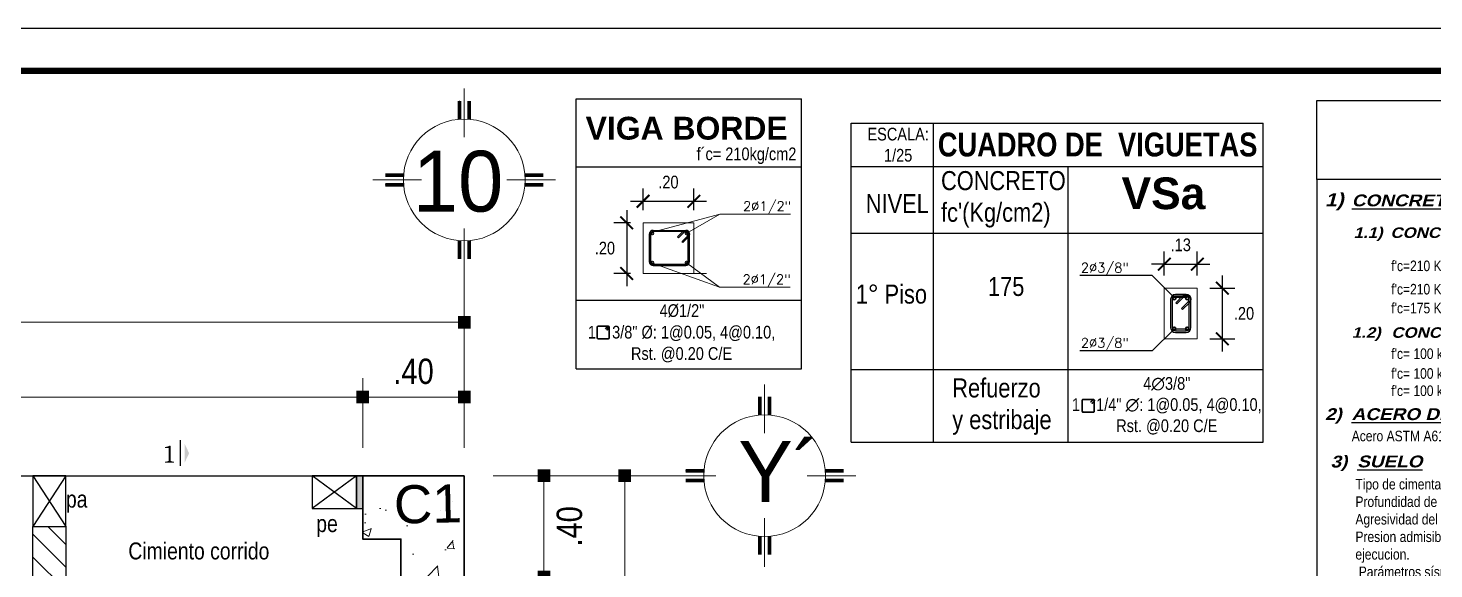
# Model space of a CAD drawing. Header units: millimetres. Extents: x -3570 to 5754, y -12788176 to 1214.
# Drawn here: x 3337.77 to 3348.86, y 1146.65 to 1150.92 of the extents above; entities that cross this region are included whole.
import ezdxf
from ezdxf import colors
from ezdxf.entities.mleader import LeaderData, LeaderLine
from ezdxf.enums import TextEntityAlignment as Align
from ezdxf.math import Vec2, Vec3

# ---------------------------------------------------------------- set-up
doc = ezdxf.new("R2010")
doc.units = ezdxf.units.MM
doc.linetypes.add('ACAD_ISO04W100', pattern=[30, 24, -3, 0, -3])
for name, color, linetype in [('.D1 Corte', 1, 'Continuous'), ('.D1 cotas', 1, 'Continuous'), ('.D1 Texto', 7, 'Continuous'), ('.D1 Texto 01', 3, 'Continuous'), ('.N1 Columna amarre', 140, 'Continuous'), ('.N1 Cuadros', 253, 'Continuous'), ('.N1 Muros Altos', 220, 'Continuous'), ('.N1 muros bajos', 40, 'Continuous')]:
    doc.layers.add(name, color=color, linetype=linetype)
doc.layers.add('.N1 Acero Estribo', color=254, linetype='Continuous', transparency=0.5)
for name, color, linetype, lineweight in [('.N1 Acero Long02 0.3mm', 1, 'Continuous', 30), ('.N1 Cimiento Corrido', 253, 'Continuous', 25), ('.N2 Viga Detalle', 6, 'Continuous', 15), ('49. EJES.', 152, 'Continuous', 5), ('COTAS & TEXTOS', 131, 'Continuous', 0), ('MEMBR', 250, 'Continuous', 25), ('SGE_0.05', 8, 'Continuous', 0), ('Texto', 7, 'Continuous', 5), ('TEXTOS', 2, 'Continuous', 20)]:
    doc.layers.add(name, color=color, linetype=linetype, lineweight=lineweight)
doc.styles.add('Anot 1.5mm simplex', font='simplex.shx', dxfattribs={"height": 0.0015})
doc.styles.add('Anot 2mm', font='ARIALN.TTF', dxfattribs={"height": 0.002})
doc.styles.add('Anot 3mm', font='ARIALN.TTF', dxfattribs={"height": 0.003})
doc.styles.add('Anot 5mm', font='arialbd.ttf', dxfattribs={"height": 0.005})
doc.styles.add('ARIAL', font='arial.ttf')
doc.styles.add('arial narrow', font='ARIALN.TTF')
doc.styles.add('arialblak', font='')
doc.styles.add('BIL', font='swissci.ttf')
doc.styles.add('Celso', font='swissci.ttf')
doc.styles.add('Lapiz 2mm', font='Cambria Math.ttf', dxfattribs={"height": 0.1})
doc.styles.add('nemi', font='GOTHIC.TTF')
doc.styles.get('arialblak').set_extended_font_data('Arial Black', italic=True)
doc.dimstyles.new('Anot Alfredo', dxfattribs={"dimtxt": 0.002, "dimasz": 0.002, "dimexe": 0.002, "dimexo": 0.002, "dimgap": 0.002, "dimtad": 2, "dimtih": 1, "dimtoh": 1, "dimzin": 4, "dimdsep": 46, "dimtxsty": 'Anot 2mm', "dimblk": 'ARCHTICK', "dimcen": 0, "dimdle": 0.002, "dimclrd": 1, "dimclre": 1, "dimclrt": 7, "dimaunit": 1, "dimadec": 3, "dimazin": 0, "dimtfac": 1, "dimtix": 1, "dimtmove": 2, "dimatfit": 0, "dimldrblk": 'ARCHTICK', "dimfxl": 0.005, "dimtolj": 1, "dimtzin": 0, "dimlwd": -1, "dimlwe": -1, "dimarcsym": 0})
doc.dimstyles.new('ROMAN50', dxfattribs={"dimtxt": 0.1, "dimasz": 0.05, "dimexe": 0.075, "dimexo": 0.05, "dimgap": 0.05, "dimtad": 2, "dimzin": 4, "dimdsep": 46, "dimtxsty": 'arial narrow', "dimblk": 'BOXFILLED', "dimcen": 0.07, "dimclrd": 142, "dimclre": 142, "dimclrt": 2, "dimaunit": 1, "dimadec": 0, "dimazin": 0, "dimtfac": 1, "dimtix": 1, "dimtmove": 0, "dimatfit": 3, "dimldrblk": 'BOXFILLED', "dimfxl": 0.2, "dimfxlon": 1, "dimtolj": 1, "dimtzin": 0, "dimlwd": 9, "dimlwe": 9, "dimarcsym": 0})

# ---------------------------------------------------------------- blocks, each defined once
blk = doc.blocks.new('ET')
for p, q in [((2922.446, 1599.947), (2922.446, 1600.569)), ((2922.446, 1600.569), (2932.055, 1600.569))]:
    blk.add_line(p, q)
blk.add_lwpolyline([(2922.446, 1593.504), (2932.055, 1593.504), (2932.055, 1599.947), (2922.446, 1599.947)], close=True)
for s, height, style, p in [('1) ', 0.1037, 'arialblak', (2922.51, 1599.735)), ('%%UCONCRETOS', 0.09334, 'arialblak', (2922.721, 1599.735)), ('1.1) ', 0.083, 'arialblak', (2922.736, 1599.486)), ('CONCRETO ESTRUCTURAL', 0.08297, 'arialblak', (2923.026, 1599.486)), ("f'c=210 Kg/cm², zapatas, vigas de cimentación y en cimiento reforzado.", 0.08297, 'BIL', (2923.033, 1599.224)), ("f'c=210 Kg/cm², en el resto de estructuras.", 0.08297, 'BIL', (2923.033, 1599.04)), ("f'c=175 Kg/cm², columnetas de confinamiento", 0.08297, 'BIL', (2923.033, 1598.891)), ('1.2) ', 0.083, 'arialblak', (2922.721, 1598.698)), ('CONCRETO CICLOPEO', 0.08297, 'arialblak', (2923.033, 1598.698)), ("f'c= 100 kg/cm2  + 25 ", 0.08297, 'BIL', (2923.033, 1598.531)), ("f'c= 100 kg/cm2 + 30 ", 0.08297, 'BIL', (2923.033, 1598.375)), ("f'c= 100 kg/cm2 + 30 ", 0.08297, 'BIL', (2923.033, 1598.239)), ('2) ', 0.0933, 'arialblak', (2922.51, 1598.049)), ('%%UACERO DE REFUERZO', 0.09334, 'arialblak', (2922.72, 1598.049)), ('Acero ASTM A615 - G60, fy=4200 Kg/cm².', 0.08297, 'BIL', (2922.721, 1597.882)), ('3)', 0.0933, 'arialblak', (2922.554, 1597.675)), ('%%USUELO', 0.0933, 'arialblak', (2922.764, 1597.676))]:
    blk.add_text(s, height=height, dxfattribs=dict(style=style)).set_placement(p)
at = {"insert": (2922.75, 1597.585), "char_height": 0.08297, "width": 3.67589, "attachment_point": 1, "style": 'BIL'}
blk.add_mtext('Tipo de cimentación usada: Cimentación continua, Cimiento corrido.\\PProfundidad de desplante Df=2.00 m desde el nivel de terreno natural \\PAgresividad del suelo: usar cemento tipo I.\\PPresion admisible: Verificar Estudios de Mecanica deSuelos en campo antes de su ejecucion.\\P Parámetros sísmicos: Z=0.25, U=1.5, Rx=8, Ry=8\\PRelleno controlado para fines de cimentación Articulo 25.4 E 0.50\\PSe debe de realizar el estudio de suelos antes de ejecutar la obra.', dxfattribs=at)
blk = doc.blocks.new('_ArchTick')
at = {"color": 0, "linetype": 'Continuous', "const_width": 0.15}
blk.add_lwpolyline([(-0.5, -0.5), (0.5, 0.5)], dxfattribs=at)
blk = doc.blocks.new('*D94')
at = {"layer": '.D1 cotas', "color": 1, "transparency": 16777216}
for p, q in [((2011.2005, 498.9005), (2011.2005, 498.9855)), ((2011.4005, 498.9005), (2011.4005, 498.9855)), ((2011.1505, 498.9355), (2011.4505, 498.9355))]:
    blk.add_line(p, q, dxfattribs=at)
at = {"layer": 'Defpoints', "color": 0, "lineweight": 15, "transparency": 16777216}
for p in [(2011.4005, 498.9355), (2011.2005, 498.8505), (2011.4005, 498.8505)]:
    blk.add_point(p, dxfattribs=at)
at = {"layer": '.D1 cotas', "color": 1, "transparency": 16777216, "xscale": 0.05, "yscale": 0.05, "zscale": 0.05, "rotation": 180}
blk.add_blockref('_ArchTick', (2011.2005, 498.9355), dxfattribs=at)
at = {"layer": '.D1 cotas', "color": 1, "transparency": 16777216, "xscale": 0.05, "yscale": 0.05, "zscale": 0.05}
blk.add_blockref('_ArchTick', (2011.4005, 498.9355), dxfattribs=at)
at = {"layer": '.D1 cotas', "color": 7, "lineweight": 35, "transparency": 16777216, "insert": (2011.3005, 499.011), "char_height": 0.05, "attachment_point": 5, "style": 'Anot 2mm'}
blk.add_mtext('\\A1;.20', dxfattribs=at)
blk = doc.blocks.new('*D95')
at = {"layer": '.D1 cotas', "color": 1, "transparency": 16777216}
for p, q in [((2011.1359, 498.9005), (2011.1359, 498.6005)), ((2011.1505, 498.8505), (2011.0859, 498.8505)), ((2011.1505, 498.6505), (2011.0859, 498.6505))]:
    blk.add_line(p, q, dxfattribs=at)
at = {"layer": 'Defpoints', "color": 0, "lineweight": 15, "transparency": 16777216}
for p in [(2011.2005, 498.8505), (2011.1359, 498.6505), (2011.2005, 498.6505)]:
    blk.add_point(p, dxfattribs=at)
at = {"layer": '.D1 cotas', "color": 1, "transparency": 16777216, "xscale": 0.05, "yscale": 0.05, "zscale": 0.05}
for p, rotation in [((2011.1359, 498.8505), 90), ((2011.1359, 498.6505), 270)]:
    blk.add_blockref('_ArchTick', p, dxfattribs=dict(at, rotation=rotation))
at = {"layer": '.D1 cotas', "color": 7, "lineweight": 35, "transparency": 16777216, "insert": (2011.0502, 498.7505), "char_height": 0.05, "attachment_point": 5, "style": 'Anot 2mm'}
blk.add_mtext('\\A1;.20', dxfattribs=at)
blk = doc.blocks.new('*U163')
at = {"layer": '.N1 Acero Estribo'}
for p, q in [((0.025, -0.0442), (0.025, -0.1558)), ((0.0314, -0.0442), (0.0314, -0.1558)), ((0.0858, -0.025), (0.0442, -0.025)), ((0.0858, -0.0314), (0.0442, -0.0314)), ((0.0986, -0.1558), (0.0986, -0.0442)), ((0.105, -0.1558), (0.105, -0.0442)), ((0.0442, -0.1686), (0.0858, -0.1686)), ((0.0442, -0.175), (0.0858, -0.175))]:
    blk.add_line(p, q, dxfattribs=at)
blk.add_lwpolyline([(0.0677, -0.0804), (0.0949, -0.0533, 1), (0.0767, -0.0351), (0.0496, -0.0623), (0.0451, -0.0578), (0.0722, -0.0306, -1), (0.0994, -0.0578), (0.0722, -0.0849), (0.068, -0.0801)], format="xyb", dxfattribs=at)
for centre, radius, start, end in [((0.0442, -0.0442), 0.0192, 90, 180), ((0.0442, -0.0442), 0.0128, 90, 180), ((0.0858, -0.0442), 0.0192, 0, 90), ((0.0858, -0.0442), 0.0128, 0, 90), ((0.0442, -0.1558), 0.0192, 180, 270), ((0.0442, -0.1558), 0.0128, 180, 270), ((0.0858, -0.1558), 0.0128, 270, 0), ((0.0858, -0.1558), 0.0192, 270, 360)]:
    blk.add_arc(centre, radius, start, end, dxfattribs=at)
at = {"layer": '.N1 Acero Long02 0.3mm'}
for centre in [(0.0396, -0.0396), (0.0904, -0.0396), (0.0396, -0.1604), (0.0904, -0.1604)]:
    blk.add_circle(centre, 0.00635, dxfattribs=at)
blk = doc.blocks.new('*D113')
at = {"layer": '.D1 cotas', "color": 1, "transparency": 16777216}
for p, q in [((298.2452, 175.7796), (298.2452, 175.8742)), ((298.3752, 175.7796), (298.3752, 175.8742)), ((298.2452, 175.8242), (298.1952, 175.8242)), ((298.2452, 175.8242), (298.3752, 175.8242)), ((298.3752, 175.8242), (298.4252, 175.8242))]:
    blk.add_line(p, q, dxfattribs=at)
at = {"layer": 'Defpoints', "color": 0, "transparency": 16777216}
for p in [(298.3752, 175.8242), (298.2452, 175.7296), (298.3752, 175.7296)]:
    blk.add_point(p, dxfattribs=at)
at = {"layer": '.D1 cotas', "color": 1, "transparency": 16777216, "xscale": 0.05, "yscale": 0.05, "zscale": 0.05}
blk.add_blockref('_ArchTick', (298.2452, 175.8242), dxfattribs=at)
at = {"layer": '.D1 cotas', "color": 1, "transparency": 16777216, "xscale": 0.05, "yscale": 0.05, "zscale": 0.05, "rotation": 180}
blk.add_blockref('_ArchTick', (298.3752, 175.8242), dxfattribs=at)
at = {"layer": '.D1 cotas', "color": 7, "transparency": 16777216, "insert": (298.3102, 175.8998), "char_height": 0.05, "attachment_point": 5, "style": 'Anot 2mm'}
blk.add_mtext('\\A1;.13', dxfattribs=at)
blk = doc.blocks.new('_None')
blk = doc.blocks.new('*D115')
at = {"layer": '.D1 cotas', "color": 1, "transparency": 16777216}
for p, q in [((298.4738, 175.7796), (298.4738, 175.4796)), ((298.4252, 175.7296), (298.5238, 175.7296)), ((298.4252, 175.5296), (298.5238, 175.5296))]:
    blk.add_line(p, q, dxfattribs=at)
at = {"layer": 'Defpoints', "color": 0, "transparency": 16777216}
for p in [(298.3752, 175.7296), (298.3752, 175.5296), (298.4738, 175.5296)]:
    blk.add_point(p, dxfattribs=at)
at = {"layer": '.D1 cotas', "color": 1, "transparency": 16777216, "xscale": 0.05, "yscale": 0.05, "zscale": 0.05}
for p, rotation in [((298.4738, 175.7296), 90), ((298.4738, 175.5296), 270)]:
    blk.add_blockref('_ArchTick', p, dxfattribs=dict(at, rotation=rotation))
at = {"layer": '.D1 cotas', "color": 7, "transparency": 16777216, "insert": (298.5595, 175.6296), "char_height": 0.05, "attachment_point": 5, "style": 'Anot 2mm'}
blk.add_mtext('\\A1;.20', dxfattribs=at)
blk = doc.blocks.new('*U192')
h = blk.add_hatch(color=256)
h.dxf.hatch_style = 1
h.paths.add_polyline_path([(3838.2162, 1517.4627), (3838.2412, 1517.4627), (3838.2412, 1517.5927), (3838.2162, 1517.5927)])
for p, q in [((3838.2412, 1517.5927, 1970.4294), (3838.4162, 1517.4627, 1970.4294)), ((3838.2412, 1517.4627, 1970.4294), (3838.4162, 1517.5927, 1970.4294))]:
    blk.add_line(p, q)
at = {"elevation": 1970.4294}
for points in [[(3838.2412, 1517.4627), (3838.2412, 1517.5927), (3838.2162, 1517.5927), (3838.2162, 1517.4627)], [(3838.4162, 1517.4627), (3838.4162, 1517.5927), (3838.2412, 1517.5927), (3838.2412, 1517.4627)]]:
    blk.add_lwpolyline(points, close=True, dxfattribs=at)
blk = doc.blocks.new('*U191')
for p, q in [((1589.0411, 629.2762, 1970.4294), (1589.2411, 629.1462, 1970.4294)), ((1589.0411, 629.1462, 1970.4294), (1589.2411, 629.2762, 1970.4294))]:
    blk.add_line(p, q)
at = {"elevation": 1970.4294}
blk.add_lwpolyline([(1589.2411, 629.1462), (1589.2411, 629.2762), (1589.0411, 629.2762), (1589.0411, 629.1462)], close=True, dxfattribs=at)
blk = doc.blocks.new('*U197')
at = {"layer": '.N1 muros bajos', "lineweight": 20, "ltscale": 0.1, "true_color": 0x636466}
h = blk.add_hatch(dxfattribs=at)
h.set_pattern_fill('ANSI31', color=251, scale=0.02)
h.paths.add_polyline_path([(3097.6982, 1129.3582), (3097.6982, 1129.2282), (3099.5972, 1129.2282), (3099.5972, 1129.3582)])
at = {"layer": '.N1 Muros Altos', "color": 6}
blk.add_lwpolyline([(3097.6982, 1129.3582), (3099.5972, 1129.3582), (3099.5972, 1129.2282), (3097.6982, 1129.2282)], close=True, dxfattribs=at)
blk = doc.blocks.new('C14')
at = {"layer": 'SGE_0.05'}
h = blk.add_hatch(dxfattribs=at)
h.set_pattern_fill('AR-CONC', color=8, scale=0.002)
h.paths.add_polyline_path([(3297.82, 1121.1203), (3298.1778, 1121.0118), (3298.2503, 1121.251), (3298.07, 1121.3057), (3298.07, 1121.5241), (3297.82, 1121.5241)])
h.paths.add_polyline_path([(3301.5461, 1120.3666), (3301.2961, 1120.3666), (3301.2961, 1120.0665), (3301.5461, 1119.9908)])
h.paths.add_polyline_path([(3301.5461, 1122.9409), (3301.1461, 1122.9409), (3301.1461, 1122.6909), (3301.2961, 1122.6909), (3301.2961, 1122.5409), (3301.5461, 1122.5409)])
h.paths.add_polyline_path([(3297.82, 1122.9409), (3297.82, 1122.5409), (3298.07, 1122.5409), (3298.07, 1122.6909), (3298.22, 1122.6909), (3298.22, 1122.9409)])
at = {"color": 5, "lineweight": 30}
blk.add_lwpolyline([(3301.5461, 1122.9409), (3301.5461, 1122.5409), (3301.2961, 1122.5409), (3301.2961, 1122.6909), (3301.1461, 1122.6909), (3301.1461, 1122.9409), (3301.5461, 1122.9409)], dxfattribs=at)
at = {"layer": 'COTAS & TEXTOS', "color": 7, "insert": (3301.2672, 1122.9017, -1333), "char_height": 0.15, "width": 0.065993, "attachment_point": 1, "rotation": 1.2042, "style": 'ARIAL'}
blk.add_mtext('C1', dxfattribs=at)
blk = doc.blocks.new('*U185')
at = {"layer": '.D1 Corte'}
for points in [[(0.0525, 0.137), (0.0253, 0.0793), (0.0253, 0.1947)], [(0.0525, -0.7328), (0.0253, -0.7905), (0.0253, -0.6751)]]:
    blk.add_hatch(color=256, dxfattribs=at).paths.add_polyline_path(points)
for p, q in [((0, 0.06), (0, 0.211)), ((0, -0.8098), (0, -0.6588))]:
    blk.add_line(p, q, dxfattribs=at)
at = {"layer": '.D1 Texto 01', "style": 'Lapiz 2mm'}
for tag, p in [('1', (-0.0658, 0.1356)), ('2', (-0.0658, -0.7277))]:
    blk.add_attdef(tag, text='', height=0.1, dxfattribs=at).set_placement(p, align=Align.MIDDLE)
blk = doc.blocks.new('_BoxFilled')
at = {"color": 0, "linetype": 'ByBlock', "lineweight": -2}
blk.add_line((-0.5, 0), (-1, 0), dxfattribs=at)
at = {"color": 0, "linetype": 'ByBlock'}
blk.add_solid([(-0.5, 0.5), (0.5, 0.5), (-0.5, -0.5), (0.5, -0.5)], dxfattribs=at)
blk = doc.blocks.new('*D613')
at = {"color": 142, "lineweight": 9, "transparency": 16777216}
for p, q in [((3370.2358, 1144.2273), (3370.2358, 1144.5023)), ((3370.6358, 1144.2273), (3370.6358, 1144.5023)), ((3370.2858, 1144.4273), (3370.5858, 1144.4273))]:
    blk.add_line(p, q, dxfattribs=at)
at = {"layer": 'Defpoints', "color": 0, "lineweight": -2, "transparency": 16777216}
for p in [(3370.6358, 1144.4273), (3370.2358, 1144.1172), (3370.6358, 1144.1172)]:
    blk.add_point(p, dxfattribs=at)
at = {"color": 142, "lineweight": 9, "transparency": 16777216, "xscale": 0.05, "yscale": 0.05, "zscale": 0.05, "rotation": 180}
blk.add_blockref('_BoxFilled', (3370.2358, 1144.4273), dxfattribs=at)
at = {"color": 142, "lineweight": 9, "transparency": 16777216, "xscale": 0.05, "yscale": 0.05, "zscale": 0.05}
blk.add_blockref('_BoxFilled', (3370.6358, 1144.4273), dxfattribs=at)
at = {"color": 7, "lineweight": 20, "transparency": 16777216, "insert": (3370.4358, 1144.5283), "char_height": 0.1, "attachment_point": 5, "style": 'arial narrow'}
blk.add_mtext('\\A1;.40', dxfattribs=at)
blk = doc.blocks.new('*D614')
at = {"color": 142, "lineweight": 9, "transparency": 16777216}
for p, q in [((3366.9098, 1144.5224), (3366.9098, 1144.7974)), ((3370.6358, 1144.5224), (3370.6358, 1144.7974)), ((3366.9598, 1144.7224), (3370.5858, 1144.7224))]:
    blk.add_line(p, q, dxfattribs=at)
at = {"layer": 'Defpoints', "color": 0, "lineweight": -2, "transparency": 16777216}
for p in [(3370.6358, 1144.7224), (3366.9098, 1143.5105), (3370.6358, 1143.5105)]:
    blk.add_point(p, dxfattribs=at)
at = {"color": 142, "lineweight": 9, "transparency": 16777216, "xscale": 0.05, "yscale": 0.05, "zscale": 0.05, "rotation": 180}
blk.add_blockref('_BoxFilled', (3366.9098, 1144.7224), dxfattribs=at)
at = {"color": 142, "lineweight": 9, "transparency": 16777216, "xscale": 0.05, "yscale": 0.05, "zscale": 0.05}
blk.add_blockref('_BoxFilled', (3370.6358, 1144.7224), dxfattribs=at)
at = {"color": 7, "lineweight": 20, "transparency": 16777216, "insert": (3368.7728, 1144.8235), "char_height": 0.1, "attachment_point": 5, "style": 'arial narrow'}
blk.add_mtext('\\A1;3.73', dxfattribs=at)
blk = doc.blocks.new('*D615')
at = {"color": 142, "lineweight": 9, "transparency": 16777216}
for p, q in [((3370.7496, 1144.1172), (3371.0246, 1144.1172)), ((3370.9496, 1144.0672), (3370.9496, 1143.7672)), ((3370.7496, 1143.7172), (3371.0246, 1143.7172))]:
    blk.add_line(p, q, dxfattribs=at)
at = {"layer": 'Defpoints', "color": 0, "lineweight": -2, "transparency": 16777216}
for p in [(3370.6358, 1144.1172), (3370.6358, 1143.7172), (3370.9496, 1143.7172)]:
    blk.add_point(p, dxfattribs=at)
at = {"color": 142, "lineweight": 9, "transparency": 16777216, "xscale": 0.05, "yscale": 0.05, "zscale": 0.05}
for p, rotation in [((3370.9496, 1144.1172), 90), ((3370.9496, 1143.7172), 270)]:
    blk.add_blockref('_BoxFilled', p, dxfattribs=dict(at, rotation=rotation))
at = {"color": 7, "lineweight": 20, "transparency": 16777216, "insert": (3371.0507, 1143.9172), "char_height": 0.1, "attachment_point": 5, "rotation": 90, "style": 'arial narrow'}
blk.add_mtext('\\A1;.40', dxfattribs=at)
blk = doc.blocks.new('*D624')
at = {"color": 142, "lineweight": 9, "transparency": 16777216}
for p, q in [((3371.0686, 1144.1172), (3371.3436, 1144.1172)), ((3371.2686, 1144.0672), (3371.2686, 1141.217)), ((3371.0686, 1141.167), (3371.3436, 1141.167))]:
    blk.add_line(p, q, dxfattribs=at)
at = {"layer": 'Defpoints', "color": 0, "lineweight": -2, "transparency": 16777216}
for p in [(3370.317, 1144.1172), (3370.317, 1141.167), (3371.2686, 1141.167)]:
    blk.add_point(p, dxfattribs=at)
at = {"color": 142, "lineweight": 9, "transparency": 16777216, "xscale": 0.05, "yscale": 0.05, "zscale": 0.05}
for p, rotation in [((3371.2686, 1144.1172), 90), ((3371.2686, 1141.167), 270)]:
    blk.add_blockref('_BoxFilled', p, dxfattribs=dict(at, rotation=rotation))
at = {"color": 7, "lineweight": 20, "transparency": 16777216, "insert": (3371.3697, 1142.6421), "char_height": 0.1, "attachment_point": 5, "rotation": 90, "style": 'arial narrow'}
blk.add_mtext('\\A1;2.95', dxfattribs=at)
blk = doc.blocks.new('eje')
at = {"layer": '49. EJES.', "ltscale": 0.01}
for p, q in [((0, 0.9326), (0, 1.1246)), ((-0.0192, 1.0038), (-0.0192, 1.076)), ((0.2392, 0.7838), (0.3114, 0.7838)), ((-0.168, 0.7646), (-0.36, 0.7646)), ((-0.2392, 0.7454), (-0.3114, 0.7454)), ((0.168, 0.7646), (0.36, 0.7646)), ((0, 0.5726), (0, 0.4446)), ((0.0192, 0.5254), (0.0192, 0.4532))]:
    blk.add_line(p, q, dxfattribs=at)
at = {"layer": '49. EJES.'}
blk.add_line((0, 0.4446), (0, -0.1054), dxfattribs=at)
at = {"layer": '49. EJES.', "ltscale": 0.01, "const_width": 0.0144}
for points in [[(-0.0192, 1.0038), (-0.0192, 1.076)], [(0.0192, 1.0038), (0.0192, 1.076)], [(-0.2392, 0.7838), (-0.3114, 0.7838)], [(0.2392, 0.7838), (0.3114, 0.7838)], [(-0.2392, 0.7454), (-0.3114, 0.7454)], [(0.2392, 0.7454), (0.3114, 0.7454)], [(-0.0192, 0.5254), (-0.0192, 0.4532)], [(0.0192, 0.5254), (0.0192, 0.4532)]]:
    blk.add_lwpolyline(points, dxfattribs=at)
at = {"layer": '49. EJES.', "ltscale": 0.01}
blk.add_circle((0, 0.7646), 0.24, dxfattribs=at)
blk = doc.blocks.new('*D627')
at = {"color": 142, "lineweight": 9, "transparency": 16777216}
for p, q in [((3367.3098, 1144.2273), (3367.3098, 1144.5023)), ((3370.2359, 1144.2273), (3370.2359, 1144.5023)), ((3367.3598, 1144.4273), (3370.1859, 1144.4273))]:
    blk.add_line(p, q, dxfattribs=at)
at = {"layer": 'Defpoints', "color": 0, "lineweight": -2, "transparency": 16777216}
for p in [(3370.2359, 1144.4273), (3367.3098, 1144.1172), (3370.2359, 1144.1172)]:
    blk.add_point(p, dxfattribs=at)
at = {"color": 142, "lineweight": 9, "transparency": 16777216, "xscale": 0.05, "yscale": 0.05, "zscale": 0.05, "rotation": 180}
blk.add_blockref('_BoxFilled', (3367.3098, 1144.4273), dxfattribs=at)
at = {"color": 142, "lineweight": 9, "transparency": 16777216, "xscale": 0.05, "yscale": 0.05, "zscale": 0.05}
blk.add_blockref('_BoxFilled', (3370.2359, 1144.4273), dxfattribs=at)
at = {"color": 7, "lineweight": 20, "transparency": 16777216, "insert": (3368.7729, 1144.5283), "char_height": 0.1, "attachment_point": 5, "style": 'arial narrow'}
blk.add_mtext('\\A1;2.93', dxfattribs=at)
blk = doc.blocks.new('DZDS')
at = {"layer": '.D1 cotas', "linetype": 'ByBlock', "lineweight": -2}
for p, q in [((2011.5032, 498.8849, 6905.0562), (2011.5446, 498.8849, 6905.0562)), ((2011.5012, 498.5964, 6905.0562), (2011.5427, 498.5964, 6905.0562))]:
    blk.add_line(p, q, dxfattribs=at)
at = {"layer": '.D1 cotas', "linetype": 'ByBlock', "lineweight": -2, "elevation": 6905.0562}
for points in [[(2011.2382, 498.8137), (2011.5032, 498.8849)], [(2011.3728, 498.8096), (2011.5032, 498.8849)], [(2011.5446, 498.8849), (2011.7821, 498.8849)], [(2011.3717, 498.6929), (2011.5012, 498.5964)], [(2011.2374, 498.6913), (2011.5012, 498.5964)], [(2011.5427, 498.5964), (2011.7802, 498.5964)]]:
    blk.add_lwpolyline(points, dxfattribs=at)
at = {"layer": '.N1 Acero Estribo'}
for p, q in [((2011.2252, 498.8056), (2011.2252, 498.6971)), ((2011.2302, 498.8056), (2011.2302, 498.6971)), ((2011.2404, 498.8208), (2011.3687, 498.8208)), ((2011.3687, 498.8157), (2011.2404, 498.8157)), ((2011.3789, 498.6971), (2011.3789, 498.8056)), ((2011.384, 498.6971), (2011.384, 498.8056)), ((2011.2404, 498.687), (2011.3687, 498.687)), ((2011.2404, 498.6819), (2011.3687, 498.6819)), ((2011.0186, 498.4386), (2011.0186, 498.3975)), ((2011.0201, 498.4386), (2011.0201, 498.3975)), ((2011.0641, 498.443), (2011.023, 498.443)), ((2011.0641, 498.4415), (2011.023, 498.4415)), ((2011.0521, 498.4329), (2011.061, 498.4417)), ((2011.0532, 498.4318), (2011.0521, 498.4329)), ((2011.062, 498.4407), (2011.0532, 498.4318)), ((2011.0574, 498.4276), (2011.0662, 498.4365)), ((2011.0584, 498.4266), (2011.0574, 498.4276)), ((2011.0673, 498.4354), (2011.0584, 498.4266)), ((2011.0671, 498.3975), (2011.0671, 498.4386)), ((2011.0686, 498.3975), (2011.0686, 498.4386)), ((2011.023, 498.3945), (2011.0641, 498.3945)), ((2011.023, 498.393), (2011.0641, 498.393))]:
    blk.add_line(p, q, dxfattribs=at)
blk.add_lwpolyline([(2011.3543, 498.7768), (2011.3759, 498.7984, 1), (2011.3615, 498.8128), (2011.34, 498.7912), (2011.3364, 498.7948), (2011.3579, 498.8164, -1), (2011.3795, 498.7948), (2011.3579, 498.7732), (2011.3546, 498.7771)], format="xyb", dxfattribs=at)
for centre, radius, start, end in [((2011.2404, 498.8056), 0.0152, 90, 180), ((2011.2404, 498.8056), 0.0102, 90, 180), ((2011.3687, 498.8056), 0.0152, 0, 90), ((2011.3687, 498.8056), 0.0102, 0, 90), ((2011.2404, 498.6971), 0.0152, 180, 270), ((2011.2404, 498.6971), 0.0102, 180, 270), ((2011.3687, 498.6971), 0.0102, 270, 0), ((2011.3687, 498.6971), 0.0152, 270, 0), ((2011.023, 498.4386), 0.00445, 90, 180), ((2011.023, 498.4386), 0.00297, 90, 180), ((2011.0641, 498.4386), 0.00445, 315, 135), ((2011.0641, 498.4386), 0.00297, 315, 135), ((2011.0641, 498.4386), 0.00445, 360, 90), ((2011.0641, 498.4386), 0.00297, 0, 90), ((2011.023, 498.3975), 0.00445, 180, 270), ((2011.023, 498.3975), 0.00297, 180, 270), ((2011.0641, 498.3975), 0.00297, 270, 0), ((2011.0641, 498.3975), 0.00445, 270, 0)]:
    blk.add_arc(centre, radius, start, end, dxfattribs=at)
at = {"layer": '.N1 Acero Long02 0.3mm'}
for centre in [(2011.2368, 498.8092), (2011.3723, 498.8092), (2011.2368, 498.6935), (2011.3723, 498.6935)]:
    blk.add_circle(centre, 0.00504, dxfattribs=at)
at = {"layer": '.N1 Cuadros', "linetype": 'Continuous'}
for p, q in [((2010.9362, 499.3399), (2011.8244, 499.3399)), ((2010.9362, 498.2748), (2010.9362, 499.3399)), ((2011.8244, 498.2748), (2011.8244, 499.3399)), ((2010.9362, 499.0711), (2011.8244, 499.0711)), ((2010.9362, 498.545), (2011.8244, 498.545))]:
    blk.add_line(p, q, dxfattribs=at)
at = {"layer": '.N1 Cuadros'}
blk.add_line((2010.9362, 498.2748), (2011.8244, 498.2748), dxfattribs=at)
at = {"layer": '.N2 Viga Detalle'}
for p, q in [((2011.4005, 498.8505), (2011.2005, 498.8505)), ((2011.2005, 498.8505), (2011.2005, 498.6505)), ((2011.4005, 498.6505), (2011.4005, 498.8505)), ((2011.2005, 498.6505), (2011.4505, 498.6505))]:
    blk.add_line(p, q, dxfattribs=at)
at = {"layer": '.D1 cotas', "color": 7, "char_height": 0.0375, "attachment_point": 1, "style": 'Anot 1.5mm simplex'}
for s, insert, width in [('\\A1;2∅1/2"', (2011.5946, 498.9349, 6905.0562), 0.344883), ('2∅1/2" ', (2011.5927, 498.6464, 6905.0562), 0.313379)]:
    blk.add_mtext(s, dxfattribs=dict(at, insert=insert, width=width))
at = {"layer": '.D1 Texto', "lineweight": 35}
for s, height, style, p in [('VIGA BORDE', 0.09, 'Anot 5mm', (2010.9742, 499.1787)), ('f´c= 210kg/cm2', 0.05, 'Anot 2mm', (2011.4116, 499.0974)), ('4Ø1/2"', 0.05, 'Anot 2mm', (2011.2656, 498.4794)), ('1    3/8" Ø: 1@0.05, 4@0.10,', 0.05, 'Anot 2mm', (2010.983, 498.3942)), ('Rst. @0.20 C/E', 0.05, 'Anot 2mm', (2011.1528, 498.31))]:
    blk.add_text(s, height=height, dxfattribs=dict(at, style=style)).set_placement(p)
at = {"layer": '.D1 cotas', "color": 1, "lineweight": 35}
dim = blk.add_linear_dim(base=(2011.4005, 498.9355), p1=(2011.2005, 498.8505), p2=(2011.4005, 498.8505), dimstyle='Anot Alfredo', dxfattribs=at)
dim.commit()
dim.dimension.update_dxf_attribs({"geometry": '*D94', "text_midpoint": (2011.3005, 499.011)})
dim = blk.add_linear_dim(base=(2011.1359, 498.6505), p1=(2011.2005, 498.8505), p2=(2011.2005, 498.6505), angle=90, dimstyle='Anot Alfredo', dxfattribs=at)
dim.commit()
dim.dimension.update_dxf_attribs({"geometry": '*D95', "text_midpoint": (2011.0502, 498.7505)})
blk = doc.blocks.new('CUADRO DE VIGUETAS')
at = {"layer": '.N1 Acero Estribo'}
for points in [[(297.9252, 175.2403), (297.9663, 175.2403, 0.414214), (297.9708, 175.2447), (297.9708, 175.2858, 0.414214), (297.9663, 175.2903), (297.9252, 175.2903, 0.414214), (297.9208, 175.2858), (297.9208, 175.2447, 0.414214)], [(297.9252, 175.2418), (297.9663, 175.2418, 0.414214), (297.9693, 175.2447), (297.9693, 175.2858, 0.414214), (297.9663, 175.2888), (297.9252, 175.2888, 0.414214), (297.9222, 175.2858), (297.9222, 175.2447, 0.414214)], [(297.9596, 175.2749), (297.9684, 175.2837, 1), (297.9642, 175.2879), (297.9554, 175.2791), (297.9543, 175.2801), (297.9632, 175.289, -1), (297.9695, 175.2827), (297.9606, 175.2738)]]:
    blk.add_lwpolyline(points, format="xyb", close=True, dxfattribs=at)
at = {"layer": '.N1 Cuadros', "linetype": 'Continuous'}
for p, q in [((297.0118, 175.1223), (297.0118, 176.3801)), ((297.0118, 176.3801), (298.6355, 176.3801)), ((298.6355, 175.1223), (298.6355, 176.3801)), ((297.0118, 176.2098), (298.6355, 176.2098)), ((297.8659, 175.1223), (297.8659, 176.2098)), ((297.0118, 175.9456), (298.6355, 175.9456)), ((297.0118, 175.4085), (298.6355, 175.4085))]:
    blk.add_line(p, q, dxfattribs=at)
at = {"layer": '.N1 Cuadros'}
for p, q in [((297.3355, 175.1223), (297.3355, 176.3801)), ((297.0118, 175.1223), (298.6355, 175.1223))]:
    blk.add_line(p, q, dxfattribs=at)
at = {"layer": '.N2 Viga Detalle'}
blk.add_lwpolyline([(298.2452, 175.5296), (298.3752, 175.5296), (298.3752, 175.7296), (298.2452, 175.7296)], close=True, dxfattribs=at)
at = {"layer": '.D1 cotas'}
blk.add_blockref('*U163', (298.2452, 175.7296), dxfattribs=at)
at = {"layer": '.D1 Texto', "attachment_point": 1}
for s, insert, char_height, width, style in [('\\pxqc;ESCALA:\\P1/25', (297.0182, 176.3619), 0.05, 0.356258, 'Anot 2mm'), ('{\\fArial Narrow|b1|i0|c0|p34;CUADRO DE  VIGUETAS}', (297.3527, 176.3427), 0.093809, 2.299517, 'Anot 5mm'), ("CONCRETO fc'(Kg/cm2)", (297.3653, 176.191), 0.075, 0.532352, 'Anot 3mm'), ('VSa', (298.0769, 176.1659), 0.125, 0.438665, 'Anot 5mm'), ('NIVEL', (297.069, 176.1001), 0.075, 0.245805, 'Anot 3mm'), ('1° Piso', (297.0294, 175.7435, -6905.0562), 0.075, 0.306182, 'Anot 3mm'), ('175', (297.5505, 175.7736), 0.075, 0.139853, 'Anot 3mm'), ('Refuerzo y estribaje', (297.4096, 175.3734), 0.075, 0.404762, 'Anot 3mm'), ('\\pxqc;4∅3/8"\\P1    1/4" ∅: 1@0.05, 4@0.10, \\PRst. @0.20 C/E', (297.8235, 175.3785), 0.05, 0.863119, 'Anot 2mm')]:
    blk.add_mtext(s, dxfattribs=dict(at, insert=insert, char_height=char_height, width=width, style=style))
at = {"layer": '.D1 cotas'}
dim = blk.add_linear_dim(base=(298.3752, 175.8242), p1=(298.2452, 175.7296), p2=(298.3752, 175.7296), dimstyle='Anot Alfredo', dxfattribs=at)
dim.commit()
dim.dimension.update_dxf_attribs({"geometry": '*D113', "text_midpoint": (298.3102, 175.8998)})
dim = blk.add_linear_dim(base=(298.4738, 175.5296), p1=(298.3752, 175.7296), p2=(298.3752, 175.5296), angle=90, dimstyle='Anot Alfredo', dxfattribs=at)
dim.commit()
dim.dimension.update_dxf_attribs({"geometry": '*D115', "text_midpoint": (298.5595, 175.6296)})
ml = blk.add_multileader_mtext('Standard', dxfattribs=at)
ml.set_content('2∅3/8" ', color=7, style='Anot 1.5mm simplex')
ml.set_leader_properties()
ml.set_arrow_properties(name='NONE')
ml.build(insert=Vec2(0, 0))
ml.multileader.update_dxf_attribs({"text_left_attachment_type": 6, "text_right_attachment_type": 6, "dogleg_length": 0.005, "arrow_head_size": 0.05, "scale": 25})
ctx = ml.context
ctx.base_point, ctx.scale, ctx.char_height, ctx.arrow_head_size, ctx.landing_gap_size, ctx.plane_origin = Vec3(297.8614, 175.7787, 6905.0562), 25, 0.0375, 0.05, 0.05, Vec3(298.1817, 175.9031, 6905.0562)
ctx.left_attachment, ctx.right_attachment, ctx.text_align_type = 6, 6, 2
notes = []
notes.append((ctx, [(1, (1, 1, 0), (298.1974, 175.7787, 6905.0562), (-1, 0), 0.0414, [(3, [(298.3366, 175.6928, 6905.0562), (298.2838, 175.6927, 6905.0562)], 0, [])])]))
ctx.mtext.insert, ctx.mtext.width, ctx.mtext.alignment, ctx.mtext.flow_direction = Vec3(298.106, 175.8287, 6905.0562), 0.313379, 3, 5
ml = blk.add_multileader_mtext('Standard', dxfattribs=at)
ml.set_content('2∅3/8" ', color=7, style='Anot 1.5mm simplex')
ml.set_leader_properties()
ml.set_arrow_properties(name='NONE')
ml.build(insert=Vec2(0, 0))
ml.multileader.update_dxf_attribs({"text_left_attachment_type": 6, "text_right_attachment_type": 6, "dogleg_length": 0.005, "arrow_head_size": 0.05, "scale": 25})
ctx = ml.context
ctx.base_point, ctx.scale, ctx.char_height, ctx.arrow_head_size, ctx.landing_gap_size, ctx.plane_origin = Vec3(297.8614, 175.4822, 6905.0562), 25, 0.0375, 0.05, 0.05, Vec3(298.1817, 175.3578, 6905.0562)
ctx.left_attachment, ctx.right_attachment, ctx.text_align_type = 6, 6, 2
notes.append((ctx, [(1, (1, 1, 0), (298.1974, 175.4822, 6905.0562), (-1, 0), 0.0414, [(3, [(298.3366, 175.568, 6905.0562), (298.2838, 175.5681, 6905.0562)], 0, [])])]))
ctx.mtext.insert, ctx.mtext.width, ctx.mtext.alignment, ctx.mtext.flow_direction = Vec3(298.106, 175.5322, 6905.0562), 0.313379, 3, 5
for ctx, leaders in notes:
    for number, flags, end, landing, length, lines in leaders:
        leader = LeaderData()
        leader.index, (leader.has_last_leader_line, leader.has_dogleg_vector, leader.attachment_direction) = number, flags
        leader.last_leader_point, leader.dogleg_vector, leader.dogleg_length = Vec3(end), Vec3(landing), length
        for number, points, colour, breaks in lines:
            line = LeaderLine()
            line.index, line.vertices, line.color, line.breaks = number, Vec3.list(points), colors.encode_raw_color(colour), breaks
            leader.lines.append(line)
        ctx.leaders.append(leader)
blk = doc.blocks.new('CIMENTACION14')
at = {"layer": '.D1 cotas', "color": 5}
ml = blk.add_multileader_mtext('Standard', dxfattribs=at)
ml.set_content('∅3/4"@15cm', color=7, style='Anot 2mm')
ml.set_leader_properties()
ml.build(insert=Vec2(0, 0))
ml.multileader.update_dxf_attribs({"text_left_attachment_type": 6, "text_right_attachment_type": 6, "dogleg_length": 0.005, "arrow_head_size": 0.1328, "scale": 50})
ctx = ml.context
ctx.base_point, ctx.scale, ctx.char_height, ctx.arrow_head_size, ctx.landing_gap_size, ctx.plane_origin, ctx.plane_x_axis, ctx.plane_y_axis = Vec3(3324.1608, 1143.6654), 50, 0.13278, 0.1328, 0.1328, Vec3(3323.9414, 1143.6911), Vec3(0.999998, 0.002127), Vec3(-0.002127, 0.999998)
ctx.left_attachment, ctx.right_attachment = 6, 6
notes = []
notes.append((ctx, [(0, (1, 1, 0), (3324.0932, 1143.6653), (0.999998, 0.002127), 0.0677, [(1, [(3323.6653, 1143.4023), (3323.5407, 1143.9466)], 0, [])])]))
ctx.mtext.insert, ctx.mtext.text_direction, ctx.mtext.rotation, ctx.mtext.width, ctx.mtext.defined_height, ctx.mtext.flow_direction = Vec3(3324.2933, 1143.8375), Vec3(0.999998, 0.002127), 0.002127, 0.961292, 0.1593, 5
for ctx, leaders in notes:
    for number, flags, end, landing, length, lines in leaders:
        leader = LeaderData()
        leader.index, (leader.has_last_leader_line, leader.has_dogleg_vector, leader.attachment_direction) = number, flags
        leader.last_leader_point, leader.dogleg_vector, leader.dogleg_length = Vec3(end), Vec3(landing), length
        for number, points, colour, breaks in lines:
            line = LeaderLine()
            line.index, line.vertices, line.color, line.breaks = number, Vec3.list(points), colors.encode_raw_color(colour), breaks
            leader.lines.append(line)
        ctx.leaders.append(leader)
blk = doc.blocks.new('CIMIE-CORR14')
blk.add_lwpolyline([(3366.9098, 1144.1172), (3370.6359, 1144.1172), (3370.6359, 1141.1671), (3366.9098, 1142.2966), (3366.9098, 1144.1172)])
at = {"layer": '.N1 Columna amarre'}
for name, p, rotation in [('*U191', (2739.7897, 2733.1583, -1970.4294), 270), ('*U192', (7208.4521, 2661.5799, -1970.4294), 180)]:
    blk.add_blockref(name, p, dxfattribs=dict(at, rotation=rotation))
ref = blk.add_blockref('*U185', (3369.5164, 1143.7172), dxfattribs=dict(xscale=-0.6666666666666666, yscale=0.6666666666666666, zscale=0.6666666666666666, rotation=180))
ref.add_attrib('1', '1', dxfattribs={"layer": '.D1 Texto 01', "height": 0.0667, "style": 'Lapiz 2mm'}).set_placement((3369.4725, 1143.6267), align=Align.MIDDLE)
ref.add_attrib('2', '1', dxfattribs={"layer": '.D1 Texto 01', "height": 0.0667, "style": 'Lapiz 2mm'}).set_placement((3369.4725, 1144.2023), align=Align.MIDDLE)
at = {"color": 5, "lineweight": 30}
blk.add_blockref('C14', (69.0898, 21.1763), dxfattribs=at)
at = {"color": 3, "lineweight": 53, "rotation": 270}
blk.add_blockref('*U197', (2239.7077, 4241.6154), dxfattribs=at)
at = {"layer": 'TEXTOS', "linetype": 'ACAD_ISO04W100'}
blk.add_blockref('eje', (3370.6358, 1144.5192), dxfattribs=at)
at = {"layer": 'TEXTOS', "linetype": 'ACAD_ISO04W100', "xscale": -1, "rotation": 270}
blk.add_blockref('eje', (3371.055, 1144.1172), dxfattribs=at)
at = {"layer": '.D1 Texto 01', "color": 0, "char_height": 0.06667, "width": 0.090756, "attachment_point": 7, "style": 'Anot 2mm'}
for s, insert in [('pa', (3369.0659, 1143.9712)), ('pe', (3370.0524, 1143.8748))]:
    blk.add_mtext(s, dxfattribs=dict(at, insert=insert))
at = {"lineweight": 15, "style": 'nemi'}
for s, p in [('10', (3370.4328, 1145.1587)), ('Y´', (3371.7161, 1144.0136))]:
    blk.add_text(s, height=0.24, dxfattribs=at).set_placement(p)
at = {"layer": 'Texto', "color": 7, "insert": (3369.3118, 1143.8536, 0), "char_height": 0.066667, "attachment_point": 1, "style": 'Celso'}
blk.add_mtext_dynamic_manual_height_columns('{\\fBahnschrift SemiCondensed|b0|i0|c0|p34;Cimiento corrido}', width=0.699025, gutter_width=3.4878, heights=[0], dxfattribs=at)
at = {"color": 6, "lineweight": 20}
for base, p1, p2, picture, middle in [((3370.6358, 1144.7224), (3366.9098, 1143.5105), (3370.6358, 1143.5105), '*D614', (3368.7728, 1144.8235)), ((3370.2359, 1144.4273), (3367.3098, 1144.1172), (3370.2359, 1144.1172), '*D627', (3368.7729, 1144.5283)), ((3370.6358, 1144.4273), (3370.2358, 1144.1172), (3370.6358, 1144.1172), '*D613', (3370.4358, 1144.5283))]:
    dim = blk.add_linear_dim(base=base, p1=p1, p2=p2, dimstyle='ROMAN50', override={"dimclrt": 7}, dxfattribs=at)
    dim.commit()
    dim.dimension.update_dxf_attribs({"geometry": picture, "text_midpoint": middle})
for base, p1, p2, picture, middle in [((3371.2686, 1141.167), (3370.317, 1144.1172), (3370.317, 1141.167), '*D624', (3371.3697, 1142.6421)), ((3370.9496, 1143.7172), (3370.6358, 1144.1172), (3370.6358, 1143.7172), '*D615', (3371.0507, 1143.9172))]:
    dim = blk.add_linear_dim(base=base, p1=p1, p2=p2, angle=90, dimstyle='ROMAN50', override={"dimclrt": 7}, dxfattribs=at)
    dim.commit()
    dim.dimension.update_dxf_attribs({"geometry": picture, "text_midpoint": middle})

msp = doc.modelspace()

# ---------------------------------------------------------------- linework, layer by layer
at = {"color": 6, "lineweight": 25, "elevation": 1333}
msp.add_lwpolyline([(3316.178, 1150.92), (3358.178, 1150.92), (3358.178, 1121.22), (3316.178, 1121.22)], close=True, dxfattribs=at)
at = {"layer": 'MEMBR', "color": 7, "lineweight": 53, "ltscale": 0.025, "const_width": 0.0499}
msp.add_lwpolyline([(3316.732, 1150.583), (3357.732, 1150.583), (3357.732, 1121.883), (3316.732, 1121.883)], close=True, dxfattribs=at)

# ---------------------------------------------------------------- block references
at = {"layer": '.D1 Texto'}
msp.add_blockref('ET', (425.487, -450.221), dxfattribs=at)
at = {"layer": '.N1 Cimiento Corrido', "xscale": 2, "yscale": 2, "zscale": 2}
msp.add_blockref('CUADRO DE VIGUETAS', (2750.24, 797.41, -13810.112), dxfattribs=at)
at = {"color": 5, "lineweight": 30, "xscale": 2, "yscale": 2, "zscale": 2}
for name, p in [('CIMENTACION14', (-3323.848, -1140.831)), ('CIMIE-CORR14', (-3400.059, -1140.845, 0))]:
    msp.add_blockref(name, p, dxfattribs=at)
at = {"color": 4, "lineweight": 20, "xscale": 2, "yscale": 2, "zscale": 2}
msp.add_blockref('DZDS', (-679.779, 151.683, -13810.112), dxfattribs=at)

# ---------------------------------------------------------------- leaders
at = {"layer": '.D1 cotas', "color": 5}
ml = msp.add_multileader_mtext('Standard', dxfattribs=at)
ml.set_content('∅3/4"@15cm INFERIOR', color=7, style='Anot 2mm')
ml.set_leader_properties()
ml.build(insert=Vec2(0, 0))
ml.multileader.update_dxf_attribs({"text_left_attachment_type": 6, "text_right_attachment_type": 6, "dogleg_length": 0.005, "arrow_head_size": 0.133, "scale": 50})
ctx = ml.context
ctx.base_point, ctx.scale, ctx.char_height, ctx.arrow_head_size, ctx.landing_gap_size, ctx.plane_origin, ctx.plane_x_axis, ctx.plane_y_axis = Vec3(3324.316, 1146.454, 0), 50, 0.13278, 0.133, 0.133, Vec3(3324.097, 1146.317, 0), Vec3(0.999998, 0.002127), Vec3(-0.002127, 0.999998)
ctx.left_attachment, ctx.right_attachment = 6, 6
notes = []
notes.append((ctx, [(0, (1, 1, 0), (3324.249, 1146.454, 0), (0.999998, 0.002127), 0.0677, [(1, [(3323.821, 1146.028, 0), (3324.075, 1147.156, 0)], 0, [])])]))
ctx.mtext.insert, ctx.mtext.text_direction, ctx.mtext.rotation, ctx.mtext.width, ctx.mtext.defined_height, ctx.mtext.flow_direction = Vec3(3324.449, 1146.614, 0), Vec3(0.999998, 0.002127), 0.002127, 0.96129, 0.159, 5
for ctx, leaders in notes:
    for number, flags, end, landing, length, lines in leaders:
        leader = LeaderData()
        leader.index, (leader.has_last_leader_line, leader.has_dogleg_vector, leader.attachment_direction) = number, flags
        leader.last_leader_point, leader.dogleg_vector, leader.dogleg_length = Vec3(end), Vec3(landing), length
        for number, points, colour, breaks in lines:
            line = LeaderLine()
            line.index, line.vertices, line.color, line.breaks = number, Vec3.list(points), colors.encode_raw_color(colour), breaks
            leader.lines.append(line)
        ctx.leaders.append(leader)

doc.saveas('drawing.dxf')
